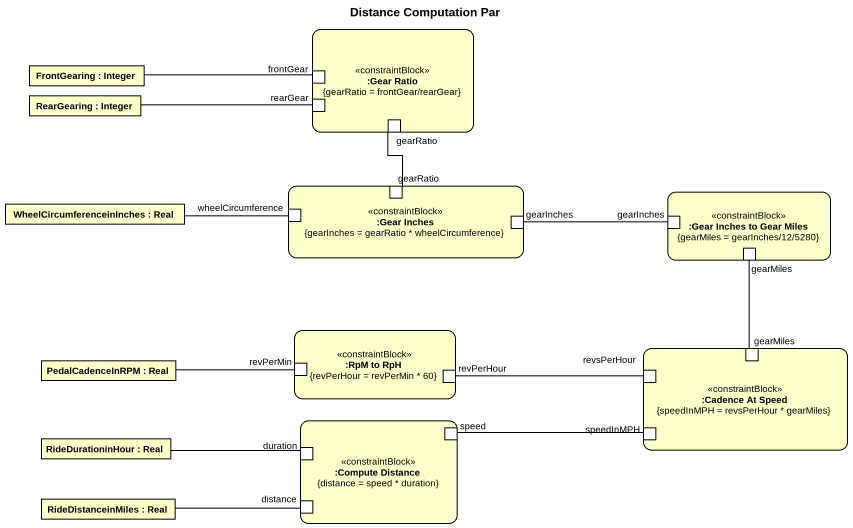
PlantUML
@startuml
title Distance Computation Par
rectangle ":Gear Ratio\n{gearRatio = frontGear/rearGear}" as Gear_Ratio <<constraintBlock>> {
  port frontGear
  port rearGear
  port gearRatio
}
rectangle "FrontGearing : Integer" as FrontGearing
rectangle "RearGearing : Integer" as RearGearing
rectangle "WheelCircumferenceinInches : Real" as WheelCircumferenceinInches
rectangle ":Gear Inches\n{gearInches = gearRatio * wheelCircumference}" as Gear_Inches <<constraintBlock>> {
  port "gearRatio" as gearRatio_2
  port wheelCircumference
  port gearInches
}
rectangle ":Gear Inches to Gear Miles\n{gearMiles = gearInches/12/5280}" as Gear_Inches_to_Gear_Miles <<constraintBlock>> {
  port "gearInches" as gearInches_2
  port gearMiles
}
rectangle "PedalCadenceInRPM : Real" as PedalCadenceInRPM
rectangle ":RpM to RpH\n{revPerHour = revPerMin * 60}" as RpM_to_RpH <<constraintBlock>> {
  port revPerMin
  port revPerHour
}
rectangle ":Cadence At Speed\n{speedInMPH = revsPerHour * gearMiles}" as Cadence_At_Speed <<constraintBlock>> {
  port "gearMiles" as gearMiles_2
  port revsPerHour
  port speedInMPH
}
rectangle ":Compute Distance\n{distance = speed * duration}" as Compute_Distance <<constraintBlock>> {
  port speed
  port duration
  port distance
}
rectangle "RideDurationinHour : Real" as RideDurationinHour
rectangle "RideDistanceinMiles : Real" as RideDistanceinMiles
FrontGearing -right- frontGear
RearGearing -right- rearGear
WheelCircumferenceinInches -right- wheelCircumference
gearRatio_2 -up- gearRatio
gearInches -right- gearInches_2
PedalCadenceInRPM -right- revPerMin
gearMiles_2 -up- gearMiles
revPerHour -right- revsPerHour
speed -right- speedInMPH
RideDurationinHour -right- duration
RideDistanceinMiles -right- distance
@enduml
